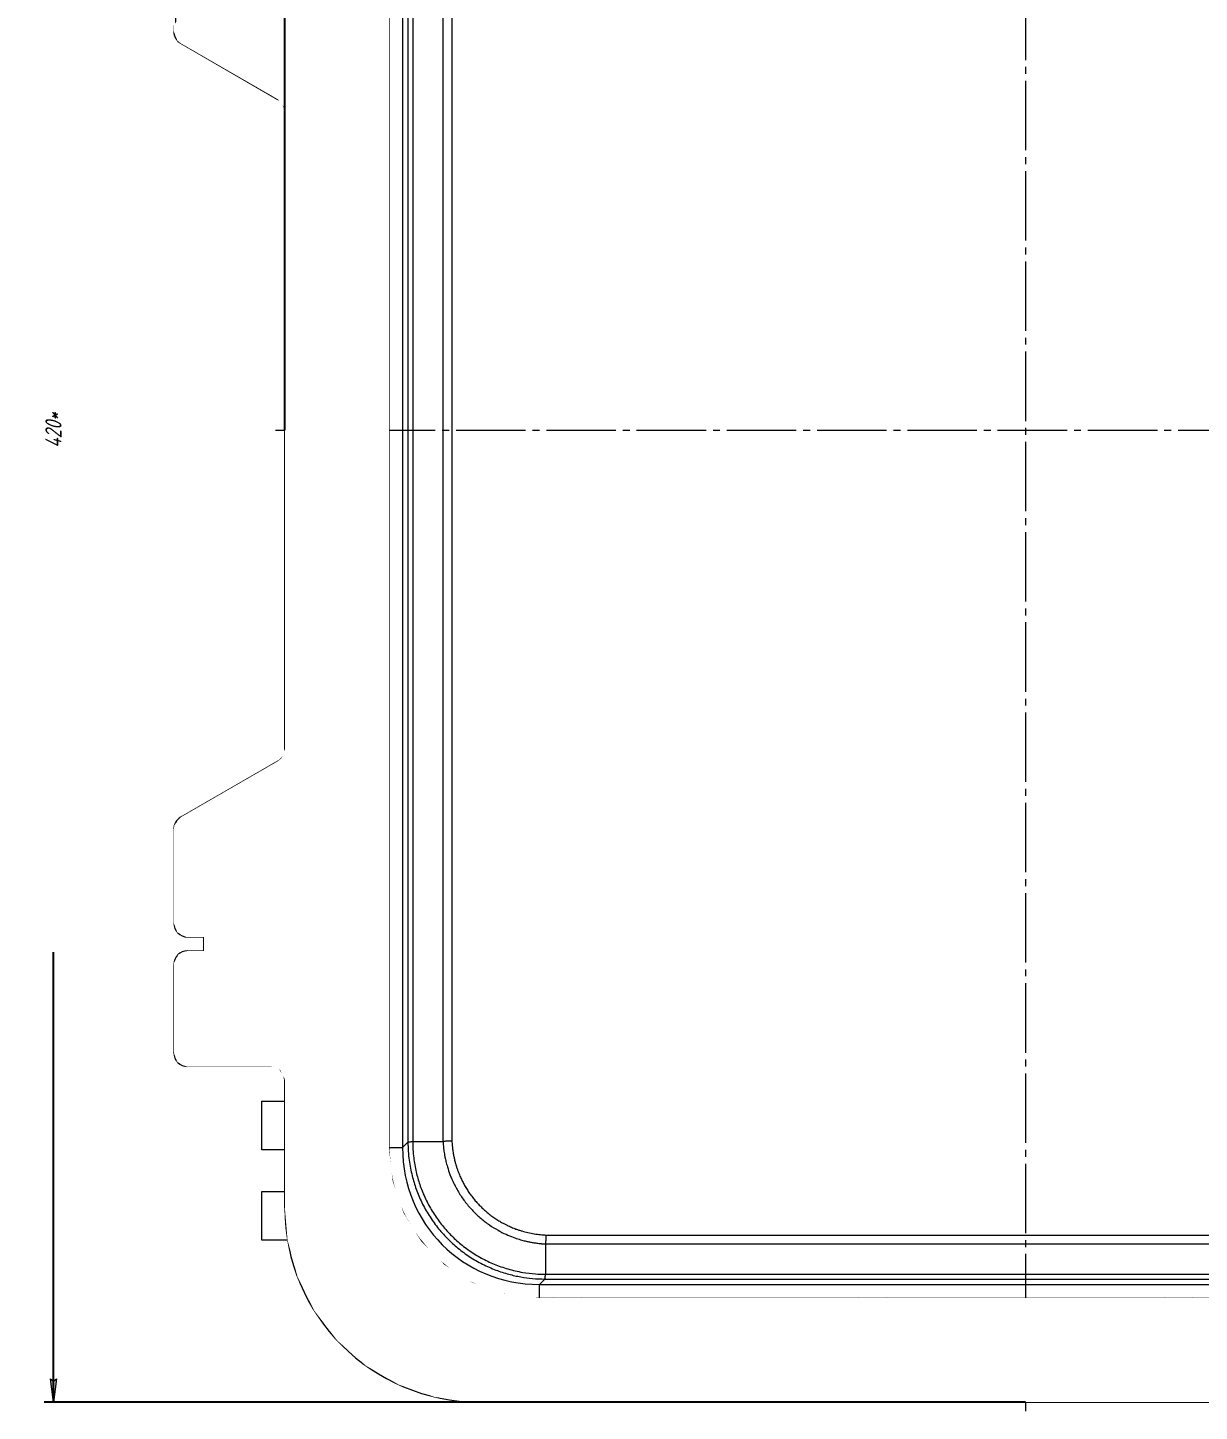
# Model space of a CAD drawing. Header units: millimetres. Extents: x -922 to 949, y -705 to 942.
# Drawn here: x -215.6 to 37.6, y -212 to 87 of the extents above; entities that cross this region are included whole.
import ezdxf

# ---------------------------------------------------------------- set-up
doc = ezdxf.new("R2010")
doc.units = ezdxf.units.MM
doc.linetypes.add('K5LT_AXLED', pattern=[19.5, 15, -1.5, 1.5, -1.5])
doc.linetypes.add('K5LT_THIN', pattern=[0])
doc.styles.add('KDIMTEXTSTYLE', font='GOST_AU.SHX', dxfattribs={"width": 0.96, "oblique": 15, "height": 5})
doc.dimstyles.new('KDIMSTYLE (1.00)', dxfattribs={"dimtxt": 5, "dimasz": 1, "dimexe": 2, "dimexo": 0, "dimgap": 1, "dimtad": 1, "dimtxsty": 'KDIMTEXTSTYLE', "dimsah": 1, "dimcen": 0, "dimdle": 1, "dimadec": 0, "dimazin": 0, "dimtfac": 0.667, "dimtmove": 0, "dimatfit": 3, "dimfxl": 1, "dimtvp": 1, "dimtolj": 1, "dimtzin": 0, "dimarcsym": 0})

# ---------------------------------------------------------------- blocks, each defined once
blk = doc.blocks.new('WIPEOUTCOLORING0')
blk.add_wipeout([(118.01, -210), (112.26, -186.72), (0, -210)])
blk.add_wipeout([(105.02, -187.52), (0, -210), (112.26, -186.72)])
blk.add_wipeout([(0, -210), (105.02, -187.52), (-118.01, -210)])
blk.add_wipeout([(105.02, -187.52), (102.01, -187.52), (-118.01, -210)])
blk.add_wipeout([(-118.01, -210), (102.01, -187.52), (-119.55, -209.97)])
blk.add_wipeout([(102.01, -187.52), (95.99, -187.52), (-119.55, -209.97)])
blk.add_wipeout([(-119.55, -209.97), (95.99, -187.52), (-127.66, -208.88)])
blk.add_wipeout([(95.99, -187.52), (36.01, -187.52), (-127.66, -208.88)])
blk.add_wipeout([(-127.66, -208.88), (36.01, -187.52), (-135.41, -206.23)])
blk.add_wipeout([(36.01, -187.52), (29.99, -187.52), (-135.41, -206.23)])
blk.add_wipeout([(-135.41, -206.23), (29.99, -187.52), (-142.49, -202.13)])
blk.add_wipeout([(29.99, -187.52), (0, -187.52), (-142.49, -202.13)])
blk.add_wipeout([(-142.49, -202.13), (0, -187.52), (-148.65, -196.73)])
blk.add_wipeout([(0, -187.52), (-29.99, -187.52), (-148.65, -196.73)])
blk.add_wipeout([(-148.65, -196.73), (-29.99, -187.52), (-153.64, -190.24)])
blk.add_wipeout([(-29.99, -187.52), (-36.01, -187.52), (-153.64, -190.24)])
blk.add_wipeout([(-105.39, -187.52), (-153.64, -190.24), (-105.02, -187.52)])
blk.add_wipeout([(-95.99, -187.52), (-153.64, -190.24), (-36.01, -187.52)])
blk.add_wipeout([(-102.01, -187.52), (-153.64, -190.24), (-95.99, -187.52)])
blk.add_wipeout([(-153.64, -190.24), (-102.01, -187.52), (-105.02, -187.52)])
blk.add_wipeout([(-153.64, -190.24), (-105.39, -187.52), (-157.27, -182.9)])
blk.add_wipeout([(-112.61, -186.64), (-157.27, -182.9), (-105.39, -187.52)])
blk.add_wipeout([(-157.27, -182.9), (-112.61, -186.64), (-159.42, -175)])
blk.add_wipeout([(-112.61, -186.64), (-119.43, -184.21), (-159.42, -175)])
blk.add_wipeout([(-159.42, -175), (-119.43, -184.21), (-160, -168.01)])
blk.add_wipeout([(-119.43, -184.21), (-125.51, -180.35), (-160, -168.01)])
blk.add_wipeout([(-160, -168.01), (-125.51, -180.35), (-160, -164.5)])
blk.add_wipeout([(-125.51, -180.35), (-130.57, -175.23), (-160, -164.5)])
blk.add_wipeout([(-160, -164.5), (-130.57, -175.23), (-160, -155.5)])
blk.add_wipeout([(-130.57, -175.23), (-134.37, -169.1), (-160, -155.5)])
blk.add_wipeout([(-160, -155.5), (-134.37, -169.1), (-160, -145)])
blk.add_wipeout([(-134.37, -169.1), (-136.72, -162.26), (-160, -145)])
blk.add_wipeout([(-160, -145), (-136.72, -162.26), (-160, -140.5)])
blk.add_wipeout([(-136.72, -162.26), (-137.52, -155.02), (-160, -140.5)])
blk.add_wipeout([(-160, -140.5), (-137.52, -155.02), (-160.02, -140.19)])
blk.add_wipeout([(-137.52, -155.02), (-137.52, -153.01), (-160.02, -140.19)])
blk.add_wipeout([(-160.02, -140.19), (-137.52, -153.01), (-160.99, -138.27)])
blk.add_wipeout([(-137.52, -153.01), (-137.52, -146.99), (-160.99, -138.27)])
blk.add_wipeout([(-160.99, -138.27), (-137.52, -146.99), (-163, -137.5)])
blk.add_wipeout([(-137.52, -146.99), (-137.52, -78.01), (-163, -137.5)])
blk.add_wipeout([(-163, -137.5), (-137.52, -78.01), (-181, -137.5)])
blk.add_wipeout([(-137.52, -78.01), (-137.52, -71.99), (-181, -137.5)])
blk.add_wipeout([(-181, -137.5), (-137.52, -71.99), (-181.31, -137.48)])
blk.add_wipeout([(-137.52, -71.99), (-137.52, -3.01), (-181.31, -137.48)])
blk.add_wipeout([(-181.31, -137.48), (-137.52, -3.01), (-160, -68.91)])
blk.add_wipeout([(-137.52, -3.01), (-137.52, 0), (-160, -68.91)])
blk.add_wipeout([(-160, -68.91), (-137.52, 0), (-160, 0)])
for points in [[(-137.52, 0), (-137.52, 3.01), (-160, 0)], [(-181.31, -137.48), (-160, -68.91), (-183.23, -136.51)]]:
    blk.add_wipeout(points)
for points in [[(-160, 0), (-137.52, 3.01), (-160, 68.91)], [(-183.23, -136.51), (-160, -68.91), (-184, -134.5)]]:
    blk.add_wipeout(points)
for points in [[(-137.52, 3.01), (-137.52, 71.99), (-160, 68.91)], [(-160, -68.91), (-160.77, -70.92), (-184, -134.5)]]:
    blk.add_wipeout(points)
for points in [[(-160, 68.91), (-137.52, 71.99), (-160.15, 69.83)], [(-184, -134.5), (-160.77, -70.92), (-177.51, -112.5)]]:
    blk.add_wipeout(points)
for points in [[(-137.52, 71.99), (-137.52, 78.01), (-160.15, 69.83)], [(-160.77, -70.92), (-161.5, -71.51), (-177.51, -112.5)]]:
    blk.add_wipeout(points)
for points in [[(-160.15, 69.83), (-137.52, 78.01), (-161.5, 71.51)], [(-177.51, -112.5), (-161.5, -71.51), (-177.51, -109.5)]]:
    blk.add_wipeout(points)
for points in [[(-137.52, 78.01), (-137.52, 146.99), (-161.5, 71.51)], [(-161.5, -71.51), (-182.5, -83.63), (-177.51, -109.5)], [(-184, -134.5), (-177.51, -112.5), (-184, -115.5)]]:
    blk.add_wipeout(points)
for points in [[(-161.5, 71.51), (-137.52, 146.99), (-182.5, 83.63)], [(-177.51, -109.5), (-182.5, -83.63), (-181, -109.5)], [(-177.51, -112.5), (-181, -112.5), (-184, -115.5)]]:
    blk.add_wipeout(points)
for points in [[(-137.52, 146.99), (-137.52, 153.01), (-182.5, 83.63)], [(-182.5, -83.63), (-183.85, -85.31), (-181, -109.5)], [(-184, -115.5), (-181, -112.5), (-183.98, -115.19)]]:
    blk.add_wipeout(points)
for points in [[(-182.5, 83.63), (-137.52, 153.01), (-183.23, 84.22)], [(-181, -109.5), (-183.85, -85.31), (-181.31, -109.48)], [(-181, -112.5), (-183.01, -113.27), (-183.98, -115.19)]]:
    blk.add_wipeout(points)
for points in [[(-137.52, 153.01), (-137.52, 155.02), (-183.23, 84.22)], [(-183.85, -85.31), (-184, -86.23), (-181.31, -109.48)]]:
    blk.add_wipeout(points)
for points in [[(-183.23, 84.22), (-137.52, 155.02), (-184, 86.23)], [(-181.31, -109.48), (-184, -86.23), (-183.23, -108.51)]]:
    blk.add_wipeout(points)
for points in [[(-137.52, 155.02), (-137.52, 155.39), (-184, 86.23)], [(-184, -86.23), (-184, -87.5), (-183.23, -108.51)]]:
    blk.add_wipeout(points)
for points in [[(-184, 86.23), (-137.52, 155.39), (-184, 87.5)], [(-183.23, -108.51), (-184, -87.5), (-184, -106.5)]]:
    blk.add_wipeout(points)
blk = doc.blocks.new('U7')
at = {"color": 30, "linetype": 'K5LT_AXLED', "lineweight": 18, "true_color": 0xff8000}
for p, q in [((0, 212), (0, -212)), ((-162, 0), (162, 0))]:
    blk.add_line(p, q, dxfattribs=at)
at = {"color": 7, "linetype": 'K5LT_THIN', "lineweight": 18}
for p, q in [((-134.56, 155.02), (-134.56, -155.02)), ((-133.41, 153.86), (-133.41, -153.86)), ((-132.38, 153.67), (-132.38, -153.67)), ((-125.84, 153.67), (-125.84, -153.67)), ((-123.91, 153.61), (-123.91, -153.61)), ((-137.52, 146.99), (-137.52, 78.01)), ((-183.63, 106.13), (-183.63, 86.45)), ((-174.63, 105.98), (-174.63, 83.16)), ((-184, 87.5), (-184, 86.23)), ((-184, 86.23), (-183.63, 86.45)), ((-182.5, 83.63), (-182.13, 83.85)), ((-182.5, 83.63), (-161.5, 71.51)), ((-176.13, 80.56), (-174.63, 83.16)), ((-174.63, 83.16), (-159.47, 74.41)), ((-176.13, 80.56), (-160.97, 71.81)), ((-146, 79.62), (-150, 77.31)), ((-142, 77.31), (-146, 79.62)), ((-137.52, 78.01), (-137.52, 71.99)), ((-150, 77.31), (-150, 72.69)), ((-142, 72.69), (-142, 77.31)), ((-161.5, 71.51), (-160.97, 71.81)), ((-160.97, 71.81), (-159.47, 74.41)), ((-150, 72.69), (-146, 70.38)), ((-146, 70.38), (-142, 72.69)), ((-137.52, 71.99), (-137.52, 3.01)), ((-160, 68.91), (-159.47, 69.22)), ((-160, 68.91), (-160, -68.91)), ((-160, -68.91), (-160, 68.91)), ((-159.47, 69.22), (-159.47, -69.22)), ((-156.48, 69.22), (-159.47, 69.22)), ((-156.48, 69.22), (-156.48, -69.22)), ((-146, 4.62), (-150, 2.31)), ((-142, 2.31), (-146, 4.62)), ((-137.52, 3.01), (-137.52, -3.01)), ((-150, 2.31), (-150, -2.31)), ((-142, -2.31), (-142, 2.31)), ((-150, -2.31), (-146, -4.62)), ((-146, -4.62), (-142, -2.31)), ((-137.52, -3.01), (-137.52, -71.99)), ((-161.5, -71.51), (-182.5, -83.63)), ((-161.5, -71.51), (-160.97, -71.81)), ((-160, -68.91), (-159.47, -69.22)), ((-159.47, -69.22), (-156.48, -69.22)), ((-146, -70.38), (-150, -72.69)), ((-142, -72.69), (-146, -70.38)), ((-160.97, -71.81), (-176.13, -80.56)), ((-159.47, -74.41), (-174.63, -83.16)), ((-159.47, -74.41), (-160.97, -71.81)), ((-150, -72.69), (-150, -77.31)), ((-142, -77.31), (-142, -72.69)), ((-137.52, -71.99), (-137.52, -78.01)), ((-150, -77.31), (-146, -79.62)), ((-146, -79.62), (-142, -77.31)), ((-176.13, -80.56), (-174.63, -83.16)), ((-137.52, -78.01), (-137.52, -146.99)), ((-182.5, -83.63), (-182.13, -83.85)), ((-174.63, -83.16), (-174.63, -105.98)), ((-184, -86.23), (-184, -87.5)), ((-184, -86.23), (-183.63, -86.45)), ((-183.63, -86.45), (-183.63, -106.13)), ((-184, -87.5), (-184, -106.5)), ((-184, -106.5), (-183.63, -106.13)), ((-174.63, -108.97), (-174.63, -105.98)), ((-174.63, -105.98), (-162.47, -105.98)), ((-162.47, -108.97), (-162.47, -105.98)), ((-181, -109.5), (-180.63, -109.13)), ((-181, -109.5), (-177.51, -109.5)), ((-177.51, -109.5), (-163, -109.5)), ((-177.51, -112.5), (-177.51, -109.5)), ((-174.63, -108.97), (-162.47, -108.97)), ((-171.51, -112.5), (-171.51, -109.5)), ((-163, -109.5), (-162.47, -108.97)), ((-181, -112.5), (-177.51, -112.5)), ((-177.51, -112.5), (-162.51, -112.5)), ((-160, -112.5), (-159.47, -111.97)), ((-160, -112.5), (-160, -168.01)), ((-159.47, -111.97), (-159.47, -167.49)), ((-156.48, -111.97), (-159.47, -111.97)), ((-156.48, -111.97), (-156.48, -167.49)), ((-184, -134.5), (-184, -115.5)), ((-163, -137.5), (-181, -137.5)), ((-160, -168.01), (-160, -140.5)), ((-165, -155.5), (-165, -145)), ((-165, -145), (-160, -145)), ((-146, -145.38), (-150, -147.69)), ((-142, -147.69), (-146, -145.38)), ((-150, -147.69), (-150, -152.31)), ((-142, -152.31), (-142, -147.69)), ((-137.52, -146.99), (-137.52, -153.01)), ((-150, -152.31), (-146, -154.62)), ((-146, -154.62), (-142, -152.31)), ((-137.52, -153.01), (-137.52, -155.02)), ((-137.52, -155.02), (-134.56, -155.02)), ((-134.56, -155.02), (-133.41, -153.86)), ((-132.38, -153.67), (-125.84, -153.67)), ((-125.84, -153.67), (-125.84, -153.67)), ((-160, -155.5), (-165, -155.5)), ((-165, -175), (-165, -164.5)), ((-165, -164.5), (-160, -164.5)), ((-160, -168.01), (-159.47, -167.49)), ((-159.47, -167.49), (-156.48, -167.49)), ((-159.42, -175), (-165, -175)), ((-103.67, -175.84), (-103.67, -182.38)), ((-103.67, -175.84), (103.67, -175.84)), ((-103.67, -175.84), (-103.67, -175.84)), ((-103.61, -173.91), (103.61, -173.91)), ((-103.67, -182.38), (103.67, -182.38)), ((-105.02, -184.56), (-103.86, -183.41)), ((-105.02, -184.56), (105.02, -184.56)), ((-105.02, -187.52), (-105.02, -184.56)), ((-103.86, -183.41), (103.86, -183.41)), ((-105.02, -187.52), (-102.01, -187.52)), ((-102.01, -187.52), (-95.99, -187.52)), ((-95.99, -187.52), (-36.01, -187.52)), ((-36.01, -187.52), (-29.99, -187.52)), ((-29.99, -187.52), (29.99, -187.52)), ((29.99, -187.52), (36.01, -187.52)), ((36.01, -187.52), (95.99, -187.52)), ((-99, -191.38), (-103, -193.69)), ((-103, -193.69), (-103, -198.31)), ((-95, -193.69), (-99, -191.38)), ((-95, -198.31), (-95, -193.69)), ((-33, -191.38), (-37, -193.69)), ((-37, -193.69), (-37, -198.31)), ((-29, -193.69), (-33, -191.38)), ((-29, -198.31), (-29, -193.69)), ((33, -191.38), (29, -193.69)), ((29, -193.69), (29, -198.31)), ((37, -193.69), (33, -191.38)), ((37, -198.31), (37, -193.69)), ((-103, -198.31), (-99, -200.62)), ((-99, -200.62), (-95, -198.31)), ((-37, -198.31), (-33, -200.62)), ((-33, -200.62), (-29, -198.31)), ((29, -198.31), (33, -200.62)), ((33, -200.62), (37, -198.31)), ((-117.49, -206.48), (-117.49, -209.47)), ((-117.49, -206.48), (117.49, -206.48)), ((-118.01, -210), (-117.49, -209.47)), ((-118.01, -210), (118.01, -210)), ((118.01, -210), (-118.01, -210)), ((-117.49, -209.47), (117.49, -209.47))]:
    blk.add_line(p, q, dxfattribs=at)
for centre, radius in [((-146, 75), 8), ((-146, 75), 7), ((-146, 0), 8), ((-146, 0), 7), ((-146, -75), 8), ((-146, -75), 7), ((-146, -150), 8), ((-146, -150), 7), ((-99, -196), 8), ((-33, -196), 8), ((33, -196), 8), ((-99, -196), 7), ((-33, -196), 7), ((33, -196), 7)]:
    blk.add_circle(centre, radius, dxfattribs=at)
for centre, start, end in [((-146, 75), 90, 340.4796), ((-146, 75), 19.5204, 90), ((-146, 0), 90, 340.4796), ((-146, 0), 19.5204, 90), ((-146, -75), 90, 340.4796), ((-146, -75), 19.5204, 90), ((-146, -150), 90, 340.4796), ((-146, -150), 19.5204, 90), ((-99, -196), 109.5204, 70.4796), ((-33, -196), 109.5204, 70.4796), ((33, -196), 109.5204, 70.4796)]:
    blk.add_arc(centre, 9, start, end, dxfattribs=at)
for centre, major_axis, ratio, start_param, end_param in [((-181, 86.23), (2.6, 1.5), 0.999543, 2.618192, 3.664994), ((-174.63, 82.98), (9, -3.47), 0.017556, 1.577556, 3.122172), ((-180.63, 86.45), (1.5, -2.6), 0.999543, 4.188988, 5.23579), ((-176.13, 80.38), (6, -3.47), 0.022674, 1.583895, 3.128512), ((-162.48, 69.21), (2.6, 1.5), 0.998631, 5.759784, 6.806586), ((-162.48, 69.21), (5.2, 3), 0.999543, 5.759784, 6.806586), ((-163, 68.91), (2.6, 1.5), 0.999543, 5.759784, 6.806586), ((-163, -68.91), (2.6, -1.5), 0.999543, 5.759784, 6.806586), ((-162.48, -69.21), (2.6, -1.5), 0.998631, 5.759784, 6.806586), ((-162.48, -69.21), (5.2, -3), 0.999543, 5.759784, 6.806586), ((-176.13, -80.38), (-6, -3.47), 0.022674, 0.013081, 1.557697), ((-181, -86.23), (2.6, -1.5), 0.999543, 2.618192, 3.664994), ((-174.63, -82.98), (-9, -3.47), 0.017556, 0.01942, 1.564037), ((-180.63, -86.45), (-1.5, -2.6), 0.999543, 4.188988, 5.23579), ((-181, -106.5), (2.12, 2.12), 0.999315, 2.356537, 3.926648), ((-174.63, -106.13), (9, 0), 0.017457, 1.570796, 3.115413), ((-180.63, -106.13), (2.12, -2.12), 0.999315, 3.927333, 5.497445), ((-162.48, -111.98), (4.25, 4.25), 0.999315, 5.49813, 7.068241), ((-174.63, -109.13), (6, 0), 0.026186, 1.570796, 3.115413), ((-163, -112.5), (2.12, 2.12), 0.999315, 5.49813, 7.068241), ((-162.48, -111.98), (2.13, 2.13), 0.997948, 5.49813, 7.068241), ((-181, -115.5), (2.12, -2.12), 0.999315, 2.356537, 3.926648), ((-163, -109.5), (2.12, -2.12), 0.999315, 5.49813, 6.545129), ((-181, -134.5), (2.12, 2.12), 0.999315, 2.356537, 3.926648), ((-163, -140.5), (2.12, 2.12), 0.999315, 5.49813, 7.068241), ((-104.01, -154.01), (24.05, 24.05), 0.970288, 2.371274, 3.911912), ((-104.01, -154.01), (21.99, 21.99), 0.96464, 2.371274, 3.911912), ((-117.99, -167.99), (29.72, 29.72), 0.999315, 2.356537, 3.926648), ((-117.99, -167.99), (29.72, 29.72), 0.999315, 2.356537, 3.926648), ((-117.46, -167.46), (29.72, 29.72), 0.999413, 2.356537, 3.926648), ((-117.46, -167.46), (27.6, 27.6), 0.999315, 2.356537, 3.926648)]:
    blk.add_ellipse(centre, major_axis=major_axis, ratio=ratio, start_param=start_param, end_param=end_param, dxfattribs=at)
for points, knots in [([(-133.41, -153.86), (-133.38, -153.85), (-133.31, -153.82), (-133.14, -153.78), (-132.94, -153.75), (-132.73, -153.72), (-132.54, -153.69), (-132.42, -153.68), (-132.38, -153.67)], [0, 0, 0, 0, 2.050391, 3.818228, 5.394999, 7.03845, 8.270614, 9, 9, 9, 9]), ([(-133.41, -153.86), (-133.41, -155.16), (-133.24, -157.6), (-132.59, -161), (-131.66, -164.05), (-130.45, -166.92), (-128.91, -169.69), (-127.07, -172.28), (-124.98, -174.65), (-122.64, -176.78), (-120.09, -178.65), (-117.35, -180.24), (-114.52, -181.49), (-111.73, -182.39), (-109.07, -182.98), (-106.46, -183.33), (-104.74, -183.41), (-103.86, -183.41)], [0, 0, 0, 0, 1.516428, 2.838508, 4.015016, 5.22216, 6.462243, 7.686767, 8.910863, 10.133431, 11.357322, 12.583781, 13.811572, 14.946786, 15.991193, 16.978671, 18, 18, 18, 18]), ([(-132.38, -153.67), (-132.38, -154.86), (-132.25, -157.09), (-131.7, -160.2), (-130.9, -163.04), (-129.82, -165.76), (-128.42, -168.44), (-126.73, -170.99), (-124.77, -173.33), (-122.58, -175.44), (-120.18, -177.31), (-117.57, -178.92), (-114.78, -180.25), (-111.79, -181.3), (-108.8, -181.99), (-106.07, -182.32), (-104.41, -182.38), (-103.67, -182.38)], [0, 0, 0, 0, 1.420445, 2.658958, 3.772336, 4.940531, 6.160834, 7.381634, 8.594919, 9.803622, 11.01415, 12.234455, 13.464363, 14.707417, 16.018765, 17.121338, 18, 18, 18, 18]), ([(-123.91, -153.61), (-124.07, -153.62), (-124.36, -153.63), (-124.76, -153.64), (-125.12, -153.65), (-125.42, -153.66), (-125.66, -153.67), (-125.79, -153.67), (-125.84, -153.67)], [0, 0, 0, 0, 2.013996, 3.765734, 5.328952, 6.906768, 8.15503, 9, 9, 9, 9]), ([(-125.84, -153.67), (-125.83, -153.85), (-125.8, -154.19), (-125.76, -154.66), (-125.72, -155.07), (-125.68, -155.45), (-125.62, -155.86), (-125.54, -156.41), (-125.4, -157.14), (-125.19, -158.09), (-124.85, -159.35), (-124.31, -160.95), (-123.48, -162.86), (-122.36, -164.89), (-120.98, -166.88), (-119.4, -168.71), (-117.67, -170.34), (-115.85, -171.73), (-114.03, -172.86), (-112.31, -173.73), (-110.76, -174.37), (-109.45, -174.81), (-108.38, -175.11), (-107.52, -175.32), (-106.77, -175.47), (-106.12, -175.58), (-105.57, -175.66), (-105.14, -175.72), (-104.8, -175.75), (-104.54, -175.77), (-104.32, -175.79), (-104.12, -175.81), (-103.94, -175.82), (-103.8, -175.83), (-103.71, -175.84), (-103.67, -175.84)], [0, 0, 0, 0, 0.572083, 1.078265, 1.511257, 1.871058, 2.261804, 2.82395, 3.598112, 4.599271, 5.902524, 7.681055, 9.916201, 12.417364, 14.956004, 17.498575, 20.006195, 22.426031, 24.685217, 26.714344, 28.482583, 29.936614, 31.066676, 31.971169, 32.72986, 33.459508, 34.034131, 34.49914, 34.815215, 35.083325, 35.30347, 35.509918, 35.727679, 35.894811, 36, 36, 36, 36]), ([(-123.91, -153.61), (-123.9, -153.77), (-123.89, -153.94), (-123.87, -154.27), (-123.85, -154.44), (-123.81, -154.93), (-123.77, -155.24), (-123.69, -155.89), (-123.63, -156.21), (-123.53, -156.8), (-123.47, -157.06), (-123.35, -157.59), (-123.29, -157.86), (-123.16, -158.34), (-123.1, -158.55), (-122.98, -158.98), (-122.91, -159.2), (-122.77, -159.63), (-122.69, -159.84), (-122.54, -160.26), (-122.46, -160.47), (-122.25, -161), (-122.11, -161.31), (-121.9, -161.77), (-121.82, -161.93), (-121.67, -162.24), (-121.59, -162.39), (-121.44, -162.69), (-121.36, -162.84), (-121.2, -163.13), (-121.12, -163.27), (-120.95, -163.56), (-120.86, -163.71), (-120.68, -164), (-120.59, -164.14), (-120.41, -164.42), (-120.32, -164.56), (-120.14, -164.83), (-120.04, -164.97), (-119.84, -165.24), (-119.74, -165.38), (-119.54, -165.65), (-119.43, -165.79), (-119.23, -166.05), (-119.12, -166.17), (-118.91, -166.43), (-118.81, -166.55), (-118.59, -166.8), (-118.48, -166.93), (-118.24, -167.18), (-118.13, -167.31), (-117.88, -167.56), (-117.75, -167.69), (-117.5, -167.94), (-117.37, -168.07), (-117.11, -168.31), (-116.99, -168.42), (-116.73, -168.65), (-116.6, -168.76), (-116.34, -168.99), (-116.21, -169.1), (-115.94, -169.31), (-115.81, -169.42), (-115.54, -169.62), (-115.41, -169.72), (-115.14, -169.92), (-115.01, -170.01), (-114.73, -170.21), (-114.59, -170.3), (-114.3, -170.49), (-114.16, -170.58), (-113.88, -170.76), (-113.73, -170.85), (-113.45, -171.02), (-113.31, -171.1), (-112.97, -171.29), (-112.77, -171.4), (-112.37, -171.61), (-112.17, -171.71), (-111.66, -171.95), (-111.34, -172.1), (-110.72, -172.36), (-110.4, -172.49), (-109.87, -172.68), (-109.66, -172.75), (-109.23, -172.9), (-109.02, -172.96), (-108.37, -173.16), (-107.94, -173.27), (-107.04, -173.48), (-106.59, -173.57), (-105.68, -173.72), (-105.22, -173.78), (-104.58, -173.84), (-104.39, -173.86), (-104.09, -173.88), (-103.99, -173.89), (-103.8, -173.9), (-103.7, -173.91), (-103.61, -173.91)], [1.925026, 1.925026, 1.925026, 1.925026, 2.245198, 2.245198, 2.57744, 2.57744, 3.231531, 3.231531, 3.886952, 3.886952, 4.431739, 4.431739, 4.980979, 4.980979, 5.433115, 5.433115, 5.889446, 5.889446, 6.34011, 6.34011, 6.795916, 6.795916, 7.477409, 7.477409, 7.823758, 7.823758, 8.174251, 8.174251, 8.505767, 8.505767, 8.841601, 8.841601, 9.182119, 9.182119, 9.527727, 9.527727, 9.857065, 9.857065, 10.191721, 10.191721, 10.532151, 10.532151, 10.878882, 10.878882, 11.205675, 11.205675, 11.53889, 11.53889, 11.879114, 11.879114, 12.227016, 12.227016, 12.59312, 12.59312, 12.950075, 12.950075, 13.298752, 13.298752, 13.639896, 13.639896, 13.989581, 13.989581, 14.332398, 14.332398, 14.668931, 14.668931, 14.999692, 14.999692, 15.345818, 15.345818, 15.686445, 15.686445, 16.021983, 16.021983, 16.352883, 16.352883, 16.81025, 16.81025, 17.260057, 17.260057, 17.954056, 17.954056, 18.633992, 18.633992, 19.089133, 19.089133, 19.539622, 19.539622, 20.447521, 20.447521, 21.387165, 21.387165, 22.306501, 22.306501, 22.702401, 22.702401, 22.894337, 22.894337, 23.075177, 23.075177, 23.075177, 23.075177]), ([(-103.61, -173.91), (-103.62, -174.07), (-103.63, -174.36), (-103.64, -174.76), (-103.65, -175.12), (-103.66, -175.42), (-103.67, -175.66), (-103.67, -175.79), (-103.67, -175.84)], [0, 0, 0, 0, 2.014128, 3.765935, 5.329089, 6.906622, 8.154815, 9, 9, 9, 9]), ([(-103.86, -183.41), (-103.85, -183.38), (-103.82, -183.31), (-103.78, -183.14), (-103.75, -182.94), (-103.72, -182.73), (-103.69, -182.54), (-103.68, -182.42), (-103.67, -182.38)], [0, 0, 0, 0, 2.049443, 3.816536, 5.393569, 7.037074, 8.269981, 9, 9, 9, 9])]:
    blk.add_open_spline(points, degree=3, knots=knots, dxfattribs=at)
blk.add_blockref('WIPEOUTCOLORING0', (0, 0))
blk = doc.blocks.new('KDIMARROW_01')
blk.add_hatch(color=0).paths.add_polyline_path([(-5, -0.66), (0, 0), (-5, 0.66), (-4.5, 0)])
at = {"color": 0, "linetype": 'K5LT_THIN', "lineweight": 18}
for p, q in [((-4.5, 0), (-5, 0.66)), ((-5, 0.66), (0, 0)), ((0, 0), (-5, -0.66)), ((-5, -0.66), (-4.5, 0)), ((0, 0), (-1, 0))]:
    blk.add_line(p, q, dxfattribs=at)

msp = doc.modelspace()

# ---------------------------------------------------------------- block references
msp.add_blockref('U7', (0, 0))

# ---------------------------------------------------------------- next in the draw order: dimensions: what is measured, and where the dimension line sits
at = {"color": 7}
msp.add_linear_dim(base=(-160, 235), p1=(160, 0), p2=(-160, 0), location=(0, 235), dimstyle='KDIMSTYLE (1.00)', override={"dimexo": 0, "dimpost": '\\H3.5;\\W0.965;\\Q15;<>\\H3.5;\\W0.965;\\Q15;\\Q15;*', "dimblk1": 'KDIMARROW_01', "dimblk2": 'KDIMARROW_01', "dimse1": 0, "dimse2": 0, "dimclrt": 7, "dimtolj": 1}, dxfattribs=at).render()
msp.add_linear_dim(base=(-210, 210), p1=(0, -210), p2=(0, 210), angle=90, location=(-210, 0), dimstyle='KDIMSTYLE (1.00)', override={"dimexo": 0, "dimpost": '\\H3.5;\\W0.965;\\Q15;<>\\H3.5;\\W0.965;\\Q15;\\Q15;*', "dimblk1": 'KDIMARROW_01', "dimblk2": 'KDIMARROW_01', "dimse1": 0, "dimse2": 0, "dimclrt": 7, "dimtolj": 1}, dxfattribs=at).render()

doc.saveas('drawing.dxf')
